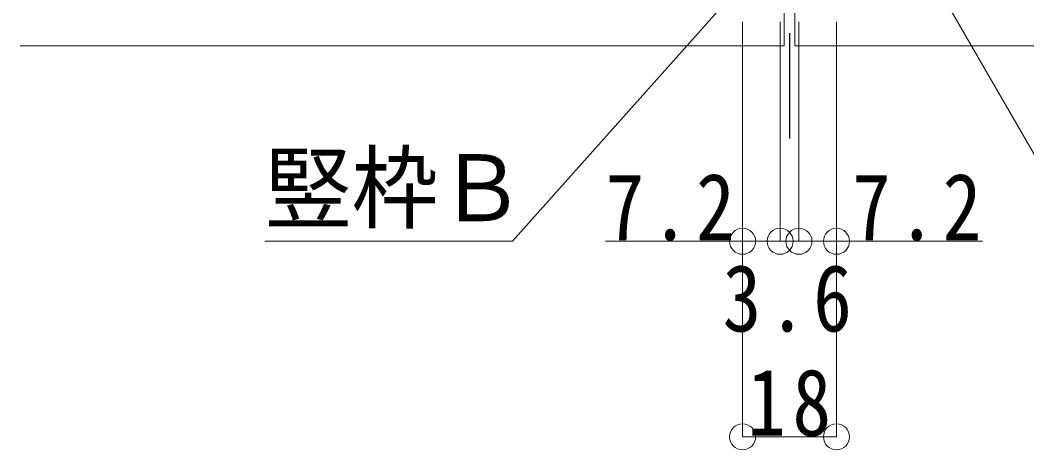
# Model space of a CAD drawing. Units: millimetres, scale not verified. Extents: x -1050 to 1050, y -742 to 742.
# Drawn here: x 400.5 to 593.5, y -414.3 to -331.9 of the extents above; entities that cross this region are included whole.
import ezdxf
from ezdxf.enums import TextEntityAlignment as Align

# ---------------------------------------------------------------- set-up
doc = ezdxf.new("R2010")
doc.units = ezdxf.units.MM
doc.header["$LTSCALE"] = 5
doc.linetypes.add('CHAIN1', pattern=[8, 5, -1, 1, -1])
doc.layers.add('0-0_通り芯', color=7, linetype='Continuous')
for name, color, linetype, lineweight in [('0-3_寸法', 54, 'Continuous', 20), ('0-4_手摺部材', 92, 'Continuous', 20), ('0-9_文字', 3, 'Continuous', 20)]:
    doc.layers.add(name, color=color, linetype=linetype, lineweight=lineweight)
doc.styles.add('ＭＳ ゴシック', font='')
doc.styles.get('ＭＳ ゴシック').set_extended_font_data('MS Gothic')

# ---------------------------------------------------------------- blocks, each defined once
blk = doc.blocks.new('dimension_origin')
at = {"color": 0, "linetype": 'Continuous', "lineweight": -2}
blk.add_circle((0, 0), 1.25, dxfattribs=at)

msp = doc.modelspace()

# ---------------------------------------------------------------- linework, layer by layer
at = {"layer": '0-0_通り芯', "linetype": 'CHAIN1'}
msp.add_line((548.02, -214.355), (548.02, -354.61), dxfattribs=at)
msp.add_line((548.02, -214.355), (548.02, -354.61), dxfattribs=at)
at = {"layer": '0-3_寸法'}
for p, q in [((539.02, -411.793), (539.02, -332.218)), ((546.22, -332.218), (546.22, -374.293)), ((549.82, -332.218), (549.82, -374.293)), ((557.02, -411.793), (557.02, -332.218)), ((512.741, -374.293), (546.22, -374.293)), ((546.22, -374.293), (549.82, -374.293)), ((549.82, -374.293), (585.02, -374.293)), ((539.02, -411.793), (557.02, -411.793))]:
    msp.add_line(p, q, dxfattribs=at)
at = {"layer": '0-4_手摺部材'}
for p, q in [((547.02, -336.793), (547.02, -327.393)), ((549.02, -336.793), (549.02, -327.393)), ((547.02, -336.793), (400.52, -336.793)), ((695.52, -336.793), (549.02, -336.793))]:
    msp.add_line(p, q, dxfattribs=at)
at = {"layer": '0-9_文字'}
for points in [[(556.979, -291.907), (604.545, -374.293), (652.045, -374.293)], [(538.979, -324.817), (494.93, -374.293), (447.43, -374.293)]]:
    msp.add_lwpolyline(points, dxfattribs=at)

# ---------------------------------------------------------------- block references
at = {"layer": '0-3_寸法', "xscale": 2, "yscale": 2, "rotation": 180}
for p in [(539.02, -374.293), (546.22, -374.293), (549.82, -374.293), (539.02, -411.793)]:
    msp.add_blockref('dimension_origin', p, dxfattribs=at)
at = {"layer": '0-3_寸法', "xscale": 2, "yscale": 2}
for p in [(546.22, -374.293), (549.82, -374.293), (557.02, -374.293), (557.02, -411.793)]:
    msp.add_blockref('dimension_origin', p, dxfattribs=at)

# ---------------------------------------------------------------- texts
at = {"layer": '0-3_寸法', "char_height": 12.83, "attachment_point": 7, "style": 'ＭＳ ゴシック'}
for s, insert in [('\\T1.17;\\W0.85;7.2', (512.741, -374.293)), ('\\T1.17;\\W0.85;7.2', (560.02, -374.293)), ('\\T1.17;\\W0.85;3.6', (535.191, -391.793)), ('\\T1.17;\\W0.85;18', (539.895, -411.793))]:
    msp.add_mtext(s, dxfattribs=dict(at, insert=insert))
at = {"layer": '0-9_文字', "style": 'ＭＳ ゴシック', "width": 0.95}
msp.add_text('竪枠Ｂ', height=12.83, dxfattribs=at).set_placement((447.43, -374.293), align=Align.BOTTOM_LEFT)

doc.saveas('drawing.dxf')
